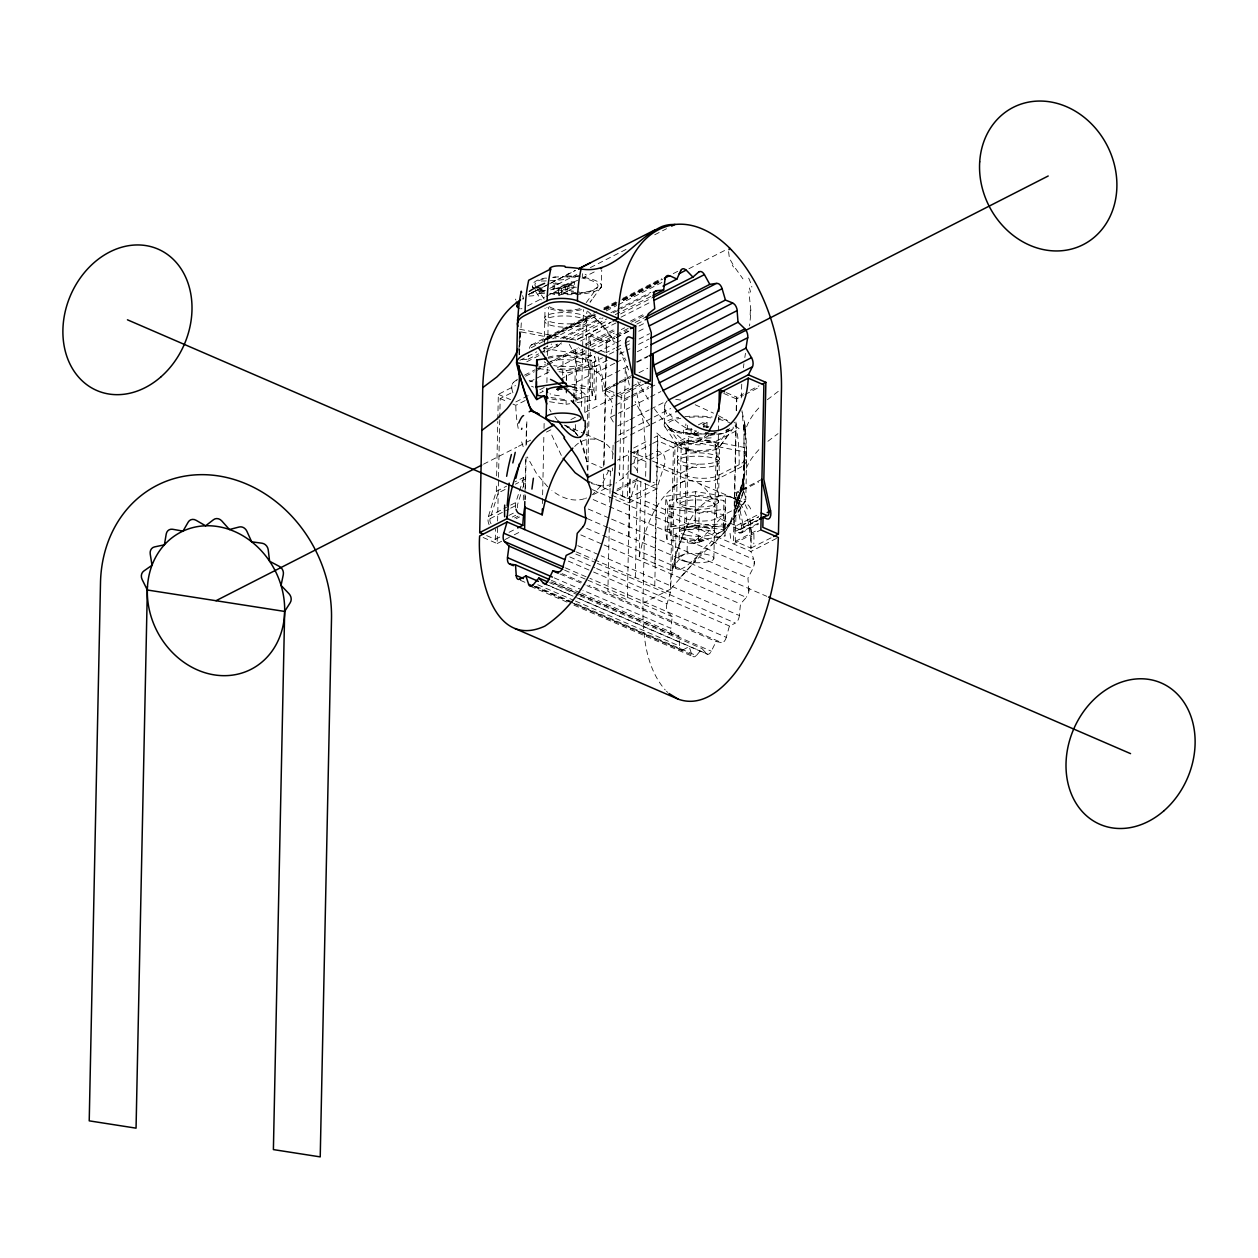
<?xml version="1.0" encoding="UTF-8"?>
<svg xmlns="http://www.w3.org/2000/svg" width="1258" height="1258" viewBox="0 0 1258 1258"><rect width="100%" height="100%" fill="white"/><g stroke="black" fill="none" stroke-linecap="round" stroke-linejoin="round"><path stroke-width="0.75" stroke-dasharray="5 3.75" d="M646.014 458.226L643.829 424.182L635.793 389.225M584.75 411.885L585.049 394.509M666.992 401.522A29.799 13.429 33.6 0 0 664.916 404.054L664.35 425.864L677.842 445.961L677.81 444.813L677.543 457.55M748.84 591.024L747.944 578.082L752.834 568.632A6.605 2.846 -81.1 0 0 753.935 559.323M486.642 535.609L495.306 539.352L495.51 529.241M489.11 524.68A6.998 3.711 81.1 0 1 488.371 516.503L496.312 491.406L496.47 483.638M496.627 475.886L497.775 421.524M497.806 419.59L498.341 394.352L515.497 385.593M483.135 537.496L497.146 543.55L497.492 526.693M497.618 521.064L499.74 419.323M499.772 417.829L500.181 398.55L513.909 391.553M519.019 350.353L519.412 331.593M519.145 354.504L519.271 348.67M519.302 346.721L519.633 331.168M523.297 500.086L523.407 494.425M523.564 486.846L523.768 477.395L515.182 481.767M524.869 499.552L525.765 456.969M526.001 445.348L526.457 424.056M525.231 499.568L525.309 495.809M525.467 488.324L526.127 456.748M526.379 444.278L526.866 421.147M544.101 352.554L544.227 346.925M544.258 345.054L544.777 320.664M544.84 317.299L545.044 308.194M542.45 503.577L543.865 435.944M544.022 428.428L544.148 422.484M546.9 382.621L547.293 364.065M547.466 355.527L547.67 345.84M547.717 343.906L548.488 307.125M553.174 283.71L564.103 285.424L563.993 290.802L553.064 289.088L553.174 283.71L554.762 282.908L565.691 284.607L571.226 281.776L574.356 282.264L574.246 287.642L568.695 290.472L568.805 285.094L574.356 282.264M553.064 289.088L554.652 288.286L554.762 282.908M576.211 292.705L567.106 291.29L561.555 294.12L558.442 293.633L558.552 288.255L564.103 285.424M561.555 294.12L561.666 288.742L567.216 285.912L576.321 287.327M562.703 375.136L563.097 355.872L591.197 360.244L592.895 368.751L592.329 395.72L575.346 398.361M554.652 288.286L565.565 289.985L565.691 284.607M567.106 291.29L567.216 285.912M566.084 392.134L566.163 388.282M566.32 380.576L566.493 372.855L592.895 368.751M549.51 401.711L566.069 404.305L566.147 400.547M566.304 393.062L566.383 389.32M566.572 379.947L566.776 370.575L596.559 365.936L594.657 356.344L543.943 348.435M565.565 289.985L571.116 287.154L571.226 281.776M573.506 397.827L573.664 389.854M575.771 432.909L573.947 430.865L574.073 425.11M574.639 398.22L575.692 347.868M575.441 424.606L575.283 432.327A310.773 252.213 68.4 0 0 567.421 427.641M575.928 401.459L577.045 348.403M582.297 277.169L582.375 273.694M581.432 406.476L582.643 348.387M582.674 346.453L583.445 309.672M585.788 361.927L586.024 350.668M586.055 348.796L586.605 322.535A21.009 5.645 1.2 0 0 556.917 316.293A21.009 5.645 1.2 0 0 553.551 325.979A21.009 5.645 1.2 0 0 586.605 322.535M586.684 319.155A21.009 5.645 1.2 0 0 556.995 312.928A21.009 5.645 1.2 0 0 553.614 322.598A21.009 5.645 1.2 0 0 586.684 319.155L586.826 311.874M588.744 352.963L586.48 461.041L602.079 467.803M588.791 350.73L589.153 333.307L606.655 340.887L615.209 336.515M587.863 470.193L590.332 352.287M590.474 345.714L590.678 335.87L606.262 342.616L614.847 338.245M592.329 395.72L590.631 387.228L591.197 360.244M577.233 402.56L595.852 399.651L593.949 390.074L594.657 356.344M595.852 399.651L596.559 365.936M603.227 487.601L603.51 474.014M603.683 466.262L605.979 356.517M606.262 342.616L606.057 352.727L614.627 348.356M604.06 464.784L606.655 340.887M609.249 527.401L607.897 591.449L627.317 599.846L629.896 476.31M609.768 502.162L610.46 469.47M612.363 470.885L612.426 467.882M612.615 458.887L613.165 443.414M622.647 495.998L625.32 368.264L630.368 389.257M613.652 492.601L627.506 498.593L628.513 450.647M629 536.726L630.274 476.2M635.353 577.438L637.397 480.383L656.802 488.78L664.743 463.683A6.998 3.711 81.1 0 0 661.456 452.628L657.604 450.962L649.018 455.333M637.554 472.709L638.042 449.704L617.442 460.208M652.525 461.041L686.789 475.854A17.502 4.702 1.2 0 0 717.06 476.011L739.122 464.752A70.039 18.839 1.2 0 0 746.403 454.578L744.547 447.486L688.362 436.605L675.059 443.398L672.385 571.132L639.284 556.822L640.872 480.918M645.48 483.748L642.901 606.592C642.838 635.321 645.668 667.29 665.23 689.966M645.637 476.373L645.952 461.592M654.883 563.584L657.557 435.834L696.822 452.817M654.773 585.835L657.808 440.835L673.407 447.581L670.357 592.581L667.023 603.777L593.462 571.965M718.57 533.093L717.06 533.864A21.009 5.645 1.2 0 0 690.579 529.445A21.009 5.645 1.2 0 0 677.008 536.427A21.009 5.645 1.2 0 0 704.323 540.39L693.441 543.723L667.054 539.603L665.152 530.027L665.859 496.297L695.643 491.658L745.805 499.489L746.576 460.601M667.054 539.603L667.762 505.889L665.859 496.297M668.831 527.212L669.398 500.228L695.8 496.124L723.885 500.511L725.583 509.003L725.017 535.987L698.615 540.091L670.514 535.704L668.831 527.212L695.234 523.092L723.319 527.479L725.017 535.987M670.514 535.704L671.08 508.735L669.398 500.228M676.647 500.322L677.464 460.931M678.864 557.734L681.223 445.442L681.616 446.401L668.344 426.698C679.807 434.922 695.438 433.853 708.914 433.758M683.298 433.601L683.361 430.126M691.24 428.506L691.129 433.884L696.68 431.054L685.752 429.34L685.862 423.977M684.509 531.348L686.915 440.693L744.657 451.858L746.324 457.943A70.039 18.839 1.2 0 1 739.059 468.118L716.997 479.377A17.502 4.702 1.2 0 1 686.726 479.235L653.594 464.894M685.752 429.34L687.34 428.538L687.45 423.16M684.997 530.326L686.459 527.369L688.362 436.605M680.767 556.618L687.072 552.577L687.34 539.824M691.129 433.884L694.259 434.372L694.369 428.994M665.152 530.027L694.951 525.372L695.643 491.658M695.234 523.092L695.8 496.124M698.615 540.091L699.181 513.122L725.583 509.003M703.82 427.406L703.93 422.043L707.043 422.515L706.933 427.893M713.868 558.348L716.227 446.055L715.912 446.967L730.08 427.72A31.513 8.476 1.2 0 1 725.85 430.535L730.08 427.72M750.255 520.403L751.466 534.304L750.932 548.126L735.332 541.38A67.775 29.233 -81.1 0 0 734.153 524.932L716.651 517.337L718.428 432.815M718.46 430.928L718.79 415.156M718.475 502.178A21.009 5.645 1.2 0 0 688.786 495.935A21.009 5.645 1.2 0 0 685.406 505.622A21.009 5.645 1.2 0 0 718.475 502.178L719.293 462.787A21.009 5.645 1.2 0 0 689.62 456.544A21.009 5.645 1.2 0 0 686.239 466.231A21.009 5.645 1.2 0 0 719.293 462.787M719.372 459.422A21.009 5.645 1.2 0 0 689.683 453.179A21.009 5.645 1.2 0 0 686.302 462.865A21.009 5.645 1.2 0 0 719.372 459.422L719.639 446.684L726.825 436.872L719.639 446.684A21.009 5.645 1.2 0 1 686.569 450.128A21.009 5.645 1.2 0 1 689.95 440.442A21.009 5.645 1.2 0 1 719.639 446.684M723.319 527.479L723.885 500.511M724.529 529.807L725.551 496.328M735.946 422.028L733.398 543.912L760.854 529.901M736.197 410.47L736.433 398.912L743.305 395.405M734.153 524.932L736.307 422.342M736.543 410.721L736.826 397.182L743.572 393.738M758.338 523.281L739.452 532.92L735.6 531.238L736.386 493.419L758.7 482.034M738.588 504.285L743.651 490.243L744.547 447.486A523.501 140.786 1.2 0 1 756.514 410.517L759.769 406.9M645.118 500.983L685.893 518.626A17.502 4.702 1.2 0 0 716.164 518.768L738.226 507.509A70.039 18.839 1.2 0 0 745.507 497.335L743.824 491.249L744.657 451.858M754.202 563.977L754.265 561.508M511.739 388.172L511.802 385.703M750.9 310.474L748.824 291.714M600.035 288.569L601.308 286.808L601.733 270.014M675.216 565.251L675.971 535.169M519.412 354.064L521.331 322.284M741.733 384.177L741.229 399.163M750.649 315.239L749.564 325.885M664.601 405.768L664.759 409.526M586.637 528.344L746.324 597.393L740.49 603.966L739.311 615.524L601.167 555.784M728.602 251.647L729.42 258.33L734.153 266.57M666.944 603.714A6.605 2.846 -81.1 0 0 667.684 612.064L672.259 616.703L670.86 628.308L582.941 590.285M522.054 359.709L528.203 359.159L528.706 355.181M743.399 367.808L743.934 363.704M744.83 357.524L745.459 353.294M613.306 422.028L610.523 417.279L612.174 406.884M639.284 556.822C644.631 529.728 654.207 498.86 679.1 483.528C700.36 471.86 716.195 499.064 716.651 517.337M638.042 449.704L633.953 462.315M735.427 507.572L744.013 475.272L737.314 504.049L743.368 478.984L743.085 482.726L735.317 507.839L743.085 482.726L744.453 453.886L744.091 468.857L743.918 424.182L744.138 432.563L741.953 410.69M597.361 563.364L735.505 623.103L729.42 625.997L726.275 637.319L589.923 578.334M491.029 523.658A3.507 1.856 81.1 0 1 490.085 518.658L498.199 492.963L506.785 488.591M515.654 507.807A6.998 3.711 81.1 0 1 515.827 502.492L523.768 477.395M517.573 507.807A3.507 1.856 81.1 0 1 517.541 504.647L522.18 489.975M522.762 488.135L525.655 478.952L515.371 484.204M611.702 495.165L629.346 502.791L637.271 477.694M731.527 518.563L731.857 517.525M731.417 518.909L730.473 521.771M608.762 470.303L601.796 484.943L592.424 494.756M743.289 492.837L743.824 491.249M743.038 493.561L740.742 499.898A233.626 189.612 68.4 0 1 732.927 518.139L726.055 530.624L715.991 541.255M735.317 507.839L743.179 486.484L733.666 512.132M729.892 523.564L730.489 522.385M544.51 341.453L545.201 339.896L595.569 314.201M684.95 530.42L677.134 550.705L672.653 569.512A67.696 29.201 -81.1 0 0 670.467 589.184L694.966 561.398M706.556 653.641A8.869 3.821 -81.1 0 0 711.336 651.188L716.101 641.517L721.683 642.649L588.917 585.237M686.459 527.369C701.461 490.746 743.918 478.968 749.532 530.278A67.696 29.201 -81.1 0 1 750.932 548.126M745.223 500.542L726.055 530.624L695.234 561.115M717.044 533.895L709.433 543.692M629.252 470.932L623.559 477.71L615.995 483.072M601.308 286.808L590.018 302.219L593.1 298.036M586.244 302.596L597.393 287.469L591.48 290.897L579.278 293.256M725.803 438.287L733.335 428.129L732.754 425.031M528.847 296.007C544.777 296.228 542.717 284.591 528.737 294.419M728.193 525.482L725.001 529.256M579.152 598.588L706.54 653.688L702.106 648.656L696.35 655.591L575.409 603.305M707.421 433.019C694.479 451.323 667.526 446.024 654.6 430.613M694.951 525.372L724.419 529.948L717.689 533.534M758.873 449.672L755.649 453.273A523.501 140.786 1.2 0 0 743.62 490.243M681.003 576.541L695.753 560.581M698.127 555.611L686.16 566.414L679.462 569.921M715.283 541.915L709.528 547.183M559.621 344.346L557.483 346.217L555.8 344.472M559.967 344.032L561.383 342.789M704.055 540.61L693.441 543.723L699.149 539.792A146.007 125.737 63 0 0 708.569 531.285L724.168 514.695L667.762 505.889M574.702 446.496C586.071 433.979 607.598 437.753 613.244 454.044M767.333 399.729L778.922 390.861M767.883 441.306L778.026 433.633M517.478 379.256L513.437 382.385L516.912 380.624M528.187 294.608L533.313 291.966M687.072 552.577L688.047 552.01M683.063 649.867L689.148 646.549L691.884 654.868A8.586 3.711 -81.1 0 0 696.319 655.418M522.101 299.074L523.753 298.193M527.668 305.883L544.447 297.218M594.216 271.948L578.633 279.921M534.634 291.431L548.205 284.45M549.903 283.585L575.331 270.501M528.973 294.293L549.51 283.742M551.224 282.861L575.189 270.564M539.588 293.523L548.048 289.214M549.746 288.349L576.824 274.527M590.379 267.608L629.314 247.732M654.71 234.774L666.567 228.72M558.442 293.633L563.993 290.802M531.285 345.007L596.89 311.559M603.761 308.053L615.775 301.936M622.631 298.429L661.677 278.474M546.302 338.402L592.597 314.799M604.642 308.65L620.131 300.756M621.861 299.876L661.315 279.732M673.234 273.631L681.757 269.275M593.178 314.657L534.131 344.786L536.427 345.856M603.588 309.342L615.744 303.131M622.694 299.593L662.636 279.213M604.249 309.767L616.404 303.555M623.355 300.017L661.551 280.518M531.301 347.68L595.553 314.893M605.979 309.578L616.389 304.263M623.339 300.709L661.535 281.21M595.867 316.183L551.146 339.66M606.293 310.868L616.719 305.537M618.449 304.656L661.865 282.5M688.928 268.725L726.181 249.713M560.565 338.433L600.506 318.054M610.916 312.723L616.137 310.066M617.867 309.185L650.858 292.343M519.869 360.291L536.804 351.8M543.33 348.34L551.712 344.063M562.861 338.512L602.928 317.928M613.212 312.817L651.424 293.318M528.203 359.159L538.613 353.844M540.358 352.948L557.719 344.094M566.399 339.66L606.922 318.903M615.256 314.642L651.723 296.039M526.803 361.769L538.959 355.574M545.909 352.036L561.54 344.047M569.638 340.022L607.85 320.523M620.571 313.918L651.833 297.973M577.516 339.251L611.372 321.969M577.658 339.314L610.649 322.473M621.059 317.158L650.59 302.093M580.536 341.044L618.134 321.859M524.507 375.167L534.933 369.836M536.663 368.956L545.343 364.521M547.088 363.641L578.35 347.695M585.284 344.142L614.816 329.077M630.447 321.104L644.332 314.013M525.608 376.189L534.288 371.755M536.018 370.874L546.444 365.559M548.173 364.663L579.435 348.718M586.385 345.164L614.171 330.996M631.532 322.127L645.417 315.035M569.308 344.362L574.34 353.514L583.02 349.079M589.971 345.525L614.281 333.118M621.232 329.58L624.707 327.803M635.117 322.488L645.543 317.173M584.75 350.652L581.275 352.429L574.34 353.514M591.685 347.114L614.266 335.587M615.995 334.707L628.151 328.495M636.847 324.077L645.527 319.642M616.907 335.65L627.16 330.414M616.562 337.364L630.289 330.351L616.451 337.521M529.618 381.819L534.823 379.161M536.568 378.281L550.454 371.189M557.404 367.651L588.665 351.69M590.395 350.809L614.706 338.402M639.017 325.995L644.238 323.337M581.306 352.633A8.586 4.56 81.1 0 1 586.715 357.775L595.349 353.388M597.078 352.507L614.439 343.638M616.184 342.758L623.119 339.204M638.75 331.231L645.7 327.693M616.357 347.475L623.213 343.969M624.927 343.104L630.085 340.478M515.843 401.931L529.508 394.949M539.761 389.728L544.887 387.102M560.581 379.098L602.456 357.728M609.422 354.174L614.659 351.501M616.404 350.605L623.386 347.051M625.132 346.154L630.368 343.481M639.08 339.031L649.553 333.684M512.887 404.054L515.827 405.328L527.841 399.195M539.839 393.062L543.283 391.301L539.367 389.618M586.653 357.822L590.002 369.176L607.362 360.307M619.518 354.111L629.944 348.781M638.624 344.362L649.034 339.047M576.337 382.165L589.845 375.261M614.706 363.263L597.33 372.132L590.002 369.176M616.436 362.383L625.116 357.948M637.271 351.737L647.697 346.422M627.711 366.455L601.67 379.743L602.566 391.317L609.422 397.953L614.643 395.295M636.391 362.021L648.546 355.825M637.334 362.147L647.618 356.879M617.615 382.715L605.664 388.816L617.788 394.068M619.329 381.85L634.692 374.003M602.566 391.317L614.722 385.105M616.451 384.225L630.352 377.133M639.033 372.698L647.713 368.279M598.242 356.973A6.998 3.711 81.1 0 0 598.509 359.112L605.255 390.562L630.997 377.416M616.373 394.399L630.274 387.307M632.003 386.426L640.684 381.992M483.497 464.202L516.708 447.25M518.469 446.354L530.703 440.111M546.444 432.076L551.68 429.403M570.912 419.59L576.164 416.901M584.907 412.451L618.118 395.499M619.864 394.603L633.859 387.464M635.605 386.568L640.857 383.894M629.786 391.207L621.248 395.562L619.581 475.351L618.354 468.747M631.5 390.326L643.451 384.225M629.818 396.333L624.676 398.959L615.854 395.138M631.532 395.452L648.703 386.693M615.649 405.107L648.641 388.266M650.37 387.385L657.321 383.847M610.523 417.279L629.629 407.529M631.359 406.633L648.735 397.78M650.465 396.883L660.89 391.568M617.82 425.896L628.245 420.581M629.975 419.685L649.081 409.935M650.826 409.054L666.441 401.082M496.312 491.406L506.597 486.154M618.653 435.064L629.063 429.749M630.808 428.868L670.75 408.473M614.659 443.02L628.623 435.897M630.368 435.001L649.553 425.22M651.298 424.323L673.974 412.75M488.371 516.503L508.971 505.999M510.685 505.118L515.827 502.492M490.085 518.658L508.955 509.034M510.685 508.153L517.541 504.647M633.639 448.037L647.304 441.071M654.144 437.58L657.557 435.834M750.428 390.232L759.014 385.86M745.019 394.54L760.461 386.646M508.877 515.434L514.035 512.808M633.78 453.1L650.952 444.341M652.666 443.461L657.808 440.835M512.242 517.054L515.67 515.308M514.664 517.934L518.092 516.173M698.379 424.874L703.93 422.043M516.11 518.721L519.538 516.975M707.043 422.515L701.492 425.361L712.421 427.06M630.148 464.973L647.304 456.214M694.259 434.372L699.794 431.541M649.38 459.846L686.915 440.693M495.306 539.352L500.448 536.726M509.034 532.338L515.89 528.847M497.146 543.55L512.588 535.672M514.302 534.792L521.174 531.285M593.682 494.457L610.853 485.698M696.539 441.967L715.409 432.327M617.049 489.236L637.539 478.779M616.797 490.903L637.397 480.383M627.506 498.593L656.55 483.78L653.091 482.27M680.72 473.228L698.552 464.139M629.346 502.791L656.802 488.78M672.574 486.972L686.082 480.084M761.908 479.314L734.452 493.325L741.371 525.514A3.507 1.856 81.1 0 1 739.531 529.539L733.76 527.039L759.486 513.909M741.371 525.514L758.527 516.755M739.452 532.92A6.998 3.711 81.1 0 0 743.132 524.869L758.574 516.991M735.6 531.238L757.898 519.853M739.531 529.539L758.401 519.916M740.459 529.524L757.615 520.765M741.308 532.889L758.464 524.13M735.332 541.38L757.693 529.98M642.98 603.211L670.435 589.2M751.026 548.079L771.233 537.764M612.048 491.422L750.9 551.476L778.356 537.465M546.161 296.353L576.935 280.786M719.01 532.873L722.013 531.332A112.858 30.349 1.2 0 0 724.388 529.98M577.611 280.33L562.326 286.682L550.674 289.875M585.52 498.372L586.527 497.979M611.938 484.707L602.378 485.981L591.386 483.544M584.483 498.718C573.098 502.429 560.816 497.681 551.9 490.447M521.96 308.713L520.576 308.776M546.68 278.144C541.113 277.609 525.482 283.742 535.641 289.434M548.016 358.216L563.097 355.872M566.069 404.305L569.795 403.724M711.965 433.507L717.547 432.752A31.513 8.476 1.2 0 1 673.565 429.969A31.513 8.476 1.2 0 1 680.735 418.269M552.577 277.358L555.737 277.012M709.827 435.315L722.815 433.507L732.392 429.371L721.542 433.806L704.48 435.347M545.5 290.551L538.251 290.299A35.02 9.419 1.2 0 0 545.626 292.422M576.227 293.507L552.183 292.548A31.513 8.476 1.2 0 0 593.87 289.969A31.513 8.476 1.2 0 0 583.193 278.395M675.719 399.321L681.081 400.123M575.441 601.041L679.493 646.046L678.785 635.447L673.109 634.755L551.02 581.967M568.805 285.094L576.085 286.242M571.116 287.154L574.246 287.642M558.552 288.255L561.666 288.742M568.695 290.472L579.624 292.186M538.754 366.204L548.095 367.666M557.436 369.129L566.776 370.575M538.393 368.484L549.636 370.229M558.992 371.692L566.493 372.855M571.903 384.303L590.631 387.228M571.336 386.536L593.949 390.074M550.941 397.497L565.927 399.84M703.552 426.729L709.025 427.578M687.34 428.538L694.62 429.67M705.266 432.39L708.899 432.956M671.08 508.735L699.181 513.122M519.68 329.234L575.85 340.1M521.347 331.97L555.989 338.669M564.433 425.078L573.947 430.865M741.89 501.627L699.998 483.78M695.171 404.746L713.49 413.159M607.457 470.13L610.916 471.624M726.338 392.638L736.826 397.182M723.727 393.424L736.433 398.912M604.768 352.177L602.189 351.061A6.998 3.711 81.1 0 0 600.789 350.919M605.255 390.562L614.093 394.367M529.131 380.293L532.637 381.803M531.552 386.237L533.502 387.087M498.341 394.352L510.591 399.651M630.258 451.418L648.184 459.154M565.156 425.283L584.089 433.554M500.181 398.55L507.996 401.931M633.277 456.119L648.499 462.692M587.643 480.87L610.287 490.667M592.376 489.629L613.904 498.954M615.697 499.725L753.841 559.464L750.9 551.476M593.147 499.568L752.834 568.632M588.257 509.034L609.8 518.343M611.592 519.114L747.944 578.082M587.407 518.658L608.29 527.762M610.083 528.549L766.767 596.308M580.803 534.902L602.33 544.227M604.123 544.997L740.49 603.966M577.831 545.689L599.374 554.998M576.4 551.947L592.487 558.898M594.263 559.668L670.357 592.581M575.818 554.055L595.553 562.578M569.748 556.932L594.861 567.798M596.654 568.569L729.42 625.997M568.333 561.099L591.669 571.195M565.408 567.861L588.728 577.941M564.622 570.157L586.149 579.466M587.942 580.237L672.259 616.703M562.011 573.601L581.746 582.124M559.999 574.01L585.127 584.876M586.92 585.646L716.101 641.517M554.243 577.878L581.149 589.515M551.397 580.363L580.111 592.77M581.904 593.556L678.785 635.447M551.68 582.171L578.586 593.807M580.378 594.578L711.352 651.219M549.604 582.69L578.318 595.113M580.111 595.883L702.106 648.656M548.661 585.395L571.981 595.49M544.384 583.743L707.656 654.349M537.764 584.75L573.648 600.27M535.939 586.244L573.617 602.535M520.356 580.3L525.64 582.596M534.446 586.417L569.905 601.764M571.698 602.535L681.852 650.15M534.005 586.574L691.884 654.868M530.577 586.338L566.996 602.11M573.915 605.114L693.85 656.959M585.803 434.309L602.928 441.794M718.522 415.706L727.344 420.486A35.02 9.419 1.2 0 0 718.349 418.018M666.457 691.208L667.699 692.387M547.655 486.752L536.631 473.684L527.259 456.921M596.025 319.045L594.106 317.11L598.965 321.561A119.51 63.356 81.1 0 1 606.922 330.508L615.272 342.302M533.659 288.271L532.26 286.557L541.286 299.954M649.49 425.015L641.863 414.307L635.07 401.396M575.362 432.422L578.02 436.007M735.427 268.3L742.943 278.867M654.333 408.756L669.822 428.569L684.556 441.448A113.503 60.18 81.1 0 1 686.805 475.854M544.179 299.105L535.656 286.447L545.013 291.054A31.513 8.476 1.2 0 1 545.579 278.505M648.2 399.399L637.806 381.803M745.192 504.71L747.299 508.987M561.32 455.412L550.627 432.689M549.542 409.259L551.035 411.869M620.697 351.171L626.012 360.543M580.394 440.237L586.275 459.673A67.696 29.201 -81.1 0 1 587.423 470.005M628.67 369.946L621.578 354.992A154.923 82.132 81.1 0 0 620.163 352.303M523.171 446.7L520.891 439.545M512.934 392.795L512.258 390.688A6.605 3.507 81.1 0 1 513.453 382.416M522.636 295.583L523.658 299.137M736.386 493.419L743.132 524.869M518.202 428.396L517.525 424.606A67.555 35.822 81.1 0 1 515.811 405.312M742.157 412.184L744.311 421.257A113.424 60.132 81.1 0 1 746.403 454.578M749.91 518.453L751.498 536.977M745.727 433.806L744.878 425.44L746.639 457.22M744.594 422.499L745.522 431.604L745.349 429.623M519.224 350.605L519.24 354.473M673.124 634.535A7.139 3.082 -81.1 0 1 670.703 628.355M683.063 649.615A7.925 3.412 -81.1 0 1 679.367 646.187M726.322 637.366A8.586 3.711 -81.1 0 1 721.73 642.445M739.437 615.539A7.925 3.412 -81.1 0 1 735.521 622.836M749.045 588.382A7.139 3.082 -81.1 0 1 746.309 597.204M557.105 419.747A48.449 22.691 53 0 1 554.857 416.634M564.166 389.068A21.009 5.645 1.2 0 1 584.325 393.518A21.009 5.645 1.2 0 1 575.425 399.698M565.518 400.374A21.009 5.645 1.2 0 1 550.029 398.613M548.173 357.241A21.009 5.645 1.2 0 1 577.107 356.643A21.009 5.645 1.2 0 1 582.312 364.474A21.009 5.645 1.2 0 1 553.709 365.559M545.673 362.917A21.009 5.645 1.2 0 1 544.337 361.785M676.662 562.703A35.947 15.662 -6.8 0 1 682.292 556.948M675.106 565.628A38.259 17.172 -6.7 0 1 674.571 562.813M675.813 567.767A31.529 12.847 -20.6 0 1 674.602 565.833M675.829 568.443A24.594 9.514 -31.5 0 1 675.499 567.908M680.075 569.182A15.725 6.07 -34 0 1 675.923 568.38M707.185 545.139A48.449 5.708 -43.2 0 1 696.649 556.052M741.135 507.839A202.082 174.029 63 0 1 728.146 525.419M698.347 538.094A32.897 4.23 -39.2 0 1 692.262 542.953M684.997 530.074A310.773 252.213 68.4 0 1 728.901 525.97M693.394 561.288A69.583 14.278 -41.4 0 1 706.634 548.126M634.001 466.639A6.998 3.711 81.1 0 1 637.586 473.228M753.872 534.257A71.203 28.462 -72.2 0 1 753.794 543.833M747.912 504.851A85.544 17.722 -83.5 0 1 751.954 512.446M740.066 508.719A134.873 19.216 87.5 0 1 745.035 501.376M734.908 501.785A178.369 24.232 84.5 0 1 739.311 505.071M730.049 533.376A180.633 19.468 -87.9 0 1 730.929 542.072M728.366 523.878A88.485 16.543 -51.4 0 1 727.58 525.781M686.428 527.228A327.662 265.91 68.4 0 1 729.64 524.209M738.572 504.269A234.46 190.288 68.4 0 1 730.725 521.96M566.147 426.493A327.662 265.91 68.4 0 1 573.994 430.739M520.152 332.993A523.501 140.786 1.2 0 1 519.318 344.205M727.328 421.65A69.583 16.527 11.3 0 1 741.591 431.117M733.571 267.058A50.949 9.042 45.4 0 1 732.313 265.281M748.683 278.128A69.08 48.842 17.3 0 1 751.875 287.076M749.343 287.988A61.186 35.224 32.8 0 1 750.554 292.139M750.35 310.081A265.501 119.384 49.3 0 1 750.145 314.846M739.138 464.752A113.487 60.164 81.1 0 0 736.905 430.535L714.859 441.778A113.487 60.164 81.1 0 1 717.076 476.011M711.084 441.464A17.659 3.475 -7.2 0 1 699.967 443.791M700.297 444.829A17.502 7.438 -0.5 0 1 684.761 441.401M539.588 293.601A170.459 90.372 81.1 0 1 546.334 293.35M549.746 293.57A170.459 90.372 81.1 0 1 560.077 295.646M587.486 311.151A170.459 90.372 81.1 0 1 594.091 317.173M699.023 434.938A35.02 9.419 1.2 0 1 665.812 427.736A35.02 9.419 1.2 0 1 678.691 417.467M684.902 416.634A35.02 9.419 1.2 0 1 712.122 417.027M698.913 435.913A34.249 22.754 8.4 0 1 682.607 430.834M711.132 437.863A40.649 25.129 11.7 0 1 699.149 437.753M686.019 427.956A40.052 21.197 20.6 0 1 669.571 413.646M733.917 421.98A40.649 8.68 16.3 0 1 734.483 422.861M666.661 413.788A38.275 18.587 26.8 0 1 665.105 409.621M575.708 433.098A76.707 33.085 -81.1 0 1 577.579 435.504M580.127 439.765A76.707 33.085 -81.1 0 1 586.574 460.931M672.291 571.116A76.707 33.085 -81.1 0 1 684.572 531.474M609.407 398.141A7.139 3.79 81.1 0 1 612.347 406.994M597.346 372.399A7.925 4.199 81.1 0 1 601.811 379.727M545.154 339.802A8.586 4.56 81.1 0 1 550.674 339.393M529.414 348.419A7.925 4.199 81.1 0 1 534.115 345.038M532.338 293.208A50.949 10.882 -43.4 0 1 533.691 292.579M515.922 300.08A69.08 17.455 -10.5 0 1 515.387 299.089M566.572 275.848A35.02 9.419 1.2 0 1 600.491 288.129A35.02 9.419 1.2 0 1 550.595 293.35M586.165 274.291A34.249 6.306 -4.3 0 1 585.159 274.511M579.671 275.518A34.249 6.306 -4.3 0 1 567.012 277.059M563.71 279.591A40.649 5.205 -7.1 0 1 540.044 281.037M542.151 288.161A40.649 12.423 -14.4 0 1 536.474 287.091M585.583 277.075A38.275 4.812 -24 0 1 583.948 277.908M569.166 273.238A40.052 1.525 -15.2 0 1 567.987 273.552M581.416 309.641A21.009 5.645 1.2 0 1 546.837 307.424M596.009 319.123A154.923 82.132 81.1 0 1 614.187 342.255M689.368 417.263A31.513 8.476 1.2 0 1 710.833 417.876M718.287 419.15A31.513 8.476 1.2 0 1 726.464 421.823M553.63 277.263A31.513 8.476 1.2 0 1 575.362 277.295M579.938 308.619A17.502 4.702 1.2 0 1 563.097 310.081A17.502 4.702 1.2 0 1 549.384 306.622M572.154 387.291A17.502 4.702 1.2 0 1 581.731 391.804A17.502 4.702 1.2 0 1 571.352 395.783M559.275 395.767A17.502 4.702 1.2 0 1 550.029 393.817M549.966 361.581A17.502 4.702 1.2 0 1 573.648 360.48A17.502 4.702 1.2 0 1 580.158 366.927A17.502 4.702 1.2 0 1 556.869 368.405M688.598 449.389A17.502 4.702 1.2 0 0 716.148 446.527A17.502 4.702 1.2 0 0 691.413 441.322A17.502 4.702 1.2 0 0 688.598 449.389M686.255 561.681A17.502 4.702 1.2 0 0 713.805 558.819A17.502 4.702 1.2 0 0 689.054 553.614A17.502 4.702 1.2 0 0 686.255 561.681M686.805 535.248A17.502 4.702 1.2 0 0 714.355 532.37A17.502 4.702 1.2 0 0 689.62 527.181A17.502 4.702 1.2 0 0 686.805 535.248M687.371 508.263A17.502 4.702 1.2 0 0 714.921 505.401A17.502 4.702 1.2 0 0 690.186 500.197A17.502 4.702 1.2 0 0 687.371 508.263"/><path stroke-width="1.5" d="M516.676 305.867L518.799 301.81M147.328 590.002L136.053 1128.159L89.224 1120.847L100.498 582.69A129.558 111.585 63 0 1 218.609 475.949A129.558 111.585 63 0 1 331.499 618.732L320.224 1156.888L273.395 1149.592L284.67 611.435L290.236 602.661A6.998 6.038 63 0 0 288.994 593.713L281.053 585.41L283.286 574.717A6.998 6.038 63 0 0 279.339 566.399L269.605 561.241L268.237 549.903A6.998 6.038 63 0 0 262.057 543.22L251.679 541.821L246.867 531.222A6.998 6.038 63 0 0 239.224 526.992L229.443 529.524L221.785 520.922A6.998 6.038 63 0 0 213.577 519.648L205.604 525.797L195.996 520.246A6.998 6.038 63 0 0 188.228 522.07L183.008 531.112L172.629 529.272A6.998 6.038 63 0 0 166.229 533.99L164.389 544.824L154.498 546.916A6.998 6.038 63 0 0 150.221 553.96L151.998 565.267L143.774 571.053A6.998 6.038 63 0 0 142.154 579.561L147.328 590.002L284.67 611.435M483.182 534.1L479.707 532.606L482.742 387.621C483.685 355.652 491.799 318.557 520.45 300.017M517.51 322.866L516.613 362.76L520.985 372.462A202.082 174.029 63 0 0 533.077 394.021L536.034 398.802M551.979 424.905C545.249 415.171 529.87 414.826 528.313 401.868A233.626 189.612 68.4 0 1 521.299 380.749L518.595 370.984L518.705 365.355M518.909 366.157L518.783 371.991L523.202 387.857A234.46 190.288 68.4 0 0 530.263 408.441L531.269 410.957A327.662 265.91 68.4 0 1 539.336 414.165M517.62 527.967L522.809 525.309A67.775 29.233 -81.1 0 1 524.712 507.289L524.822 501.486M524.602 529.539L525.073 507.053M547.199 396.915L537.826 395.452L536.144 386.961L536.694 359.977L546.129 358.514M536.553 381.488L536.631 399.698A112.858 30.349 1.2 0 1 539.006 398.346L543.928 395.845A21.009 5.645 1.2 0 0 548.173 398.063M524.712 507.289L542.214 514.837L542.34 508.94M546.176 417.467L546.774 388.439M536.144 386.961L562.546 382.841L562.625 378.988M579.482 409.463L573.396 402.607L573.459 400.217M587.769 474.297L587.643 480.87L590.584 488.859M618.134 321.859L615.099 466.86C611.718 524.617 596.025 592.314 544.761 626.185C492.224 650.009 477.018 571.824 479.644 535.971L507.1 521.96L574.623 551.161M517.966 322.583L517.824 322.142A70.039 18.839 1.2 0 1 525.089 311.968L547.151 300.709A17.502 4.702 1.2 0 1 577.422 300.851L635.699 326.058L634.692 374.003L650.292 380.749L651.298 332.804L647.713 321.561A6.605 3.507 81.1 0 1 648.908 313.289L654.758 308.697L653.562 297.077M649.348 356.014L652.776 354.253L650.103 481.987L630.683 473.59L633.717 328.605L577.359 304.232A17.502 4.702 1.2 0 0 547.073 304.074L525.026 315.333A70.039 18.839 1.2 0 0 517.746 325.507L518.013 326.262M718.884 411.224L719.324 389.603L724.577 391.883M675.719 411.869L748.368 374.79L765.87 382.353L763.842 479.408L770.588 510.858A6.998 3.711 81.1 0 1 766.908 518.909L763.056 517.227L762.835 527.354L778.435 534.084L781.47 389.099C782.02 353.388 773.544 317.535 757.017 285.865A154.923 82.132 81.1 0 0 731.464 250.012M507.163 505.574L509.207 483.135M509.867 563.93A7.139 3.082 -81.1 0 1 507.446 557.734L509.003 546.098L504.411 541.475A6.605 2.846 -81.1 0 1 503.672 533.109M653.232 295.347L663.642 290.032L665.01 279.449M752.457 366.974A6.605 3.507 81.1 0 0 751.529 357.681L745.978 348.151L747.614 337.757L659.05 382.951M542.214 514.837C546.585 490.683 555.03 465.727 572.877 448.1M512.824 462.944L515.245 452.361M728.995 249.65L729.561 247.983A170.459 90.372 81.1 0 0 675.043 224.474C632.459 230.843 618.511 281.572 618.197 318.494L613.071 321.104M507.1 521.96L503.75 533.172L564.748 559.558M521.551 429.34L521.881 428.286M663.013 286.148L676.914 279.056L680.657 270.769M558.426 572.044L552.828 570.896L548.095 580.614A8.869 3.821 -81.1 0 1 543.283 583.02L538.849 578.035L533.077 584.97M748.368 374.79L752.363 366.833L674.225 406.711M708.977 430.991L714.402 421.414L718.334 409.636A67.555 35.822 81.1 0 0 720.803 392.15L748.258 378.139L763.889 384.901L760.854 529.901L778.356 537.465C776.941 581.904 765.414 626.861 741.151 664.444C727.942 684.415 704.669 708.663 678.298 699.196L515.025 628.575M583.052 526.788L577.218 533.361L576.038 544.918A7.925 3.412 -81.1 0 1 572.248 552.231M652.996 297.47L692.938 277.09L698.615 272.105M529.162 411.806L530.467 411.051A88.485 13.178 53.3 0 1 530.829 410.58M482.742 387.621L496.879 376.975L507.682 366.204A523.501 140.786 1.2 0 0 517.887 349.142M481.861 430.378L495.982 419.747L506.785 408.96A523.501 140.786 1.2 0 0 518.799 371.991M671.646 226.126L675.027 224.411L670.089 224.616A119.51 63.356 81.1 0 0 661.881 226.566C634.048 238.989 615.587 274.81 581.054 268.992A113.503 60.18 81.1 0 0 577.422 300.851M519.79 579.262L525.891 575.928L538.44 581.369M578.727 268.772L655.009 229.884M578.617 268.819L590.6 262.67M550.737 268.992L528.69 280.251A113.487 60.164 81.1 0 0 525.089 311.953M664.366 278.317L669.586 275.659L676.914 279.056M679.226 273.646L686.176 270.093L692.938 277.09M653.154 292.422L656.629 290.661L663.642 290.032M654.066 300.316L704.417 274.621L709.795 284.387L716.714 283.302L645.527 319.642M645.543 317.173L709.795 284.387M630.572 328.668L635.699 326.058M649.175 325.916L722.108 288.695L725.441 300.049L732.785 303.005L651.172 344.645M650.779 338.15L725.441 300.049M650.292 354.929L737.109 310.616L738.021 322.19L744.878 328.825L656.314 374.019M652.918 365.622L738.021 322.19M215.999 600.711L481.751 465.083M656.582 375.859L1048.213 175.994M645.165 383.36L650.292 380.749M662.62 390.688L745.978 348.151M668.187 400.201L751.545 357.649M762.442 384.099L765.87 382.353M479.707 532.606L507.116 518.626L507.116 516.378M615.162 463.479L587.706 477.49L577.092 457.346L564.732 439.136M767.16 512.604L770.588 510.858M759.612 518.988L763.056 517.227M760.115 519.035L766.987 515.528A3.507 1.856 81.1 0 0 768.827 511.503L761.908 479.314M773.639 536.537L778.435 534.084M601.717 268.19L600.648 268.662M558.08 390.279C553.992 387.055 569.874 385.404 571.336 386.536M572.233 552.498L566.163 555.391L563.018 566.698A8.586 3.711 -81.1 0 1 558.458 571.84M579.938 437.249C572.311 439.058 566.619 431.164 561.791 426.541M554.291 425.157C525.529 436.668 515.497 471.546 509.396 498.891A67.696 29.201 -81.1 0 0 507.21 518.579L522.809 525.309M549.604 579.592L515.513 564.842L509.836 564.15L513.421 565.707M516.613 362.76L536.883 365.921M562.546 382.841L566.289 383.423M518.831 308.383L516.802 306.575M633.513 338.716L629.645 337.05A6.998 3.711 81.1 0 0 625.965 345.101L632.711 376.551L652.131 384.948M720.803 392.15L721.778 392.575M617.301 361.25L576.526 343.623A17.502 4.702 1.2 0 0 546.255 343.465L524.193 354.725A70.039 18.839 1.2 0 0 516.928 364.899L518.595 370.984M761.216 513.028L766.987 515.528M127.435 319.799L586.684 518.422M768.575 597.078L1130.565 753.636M522.966 515.23L519.114 513.547A6.998 3.711 81.1 0 1 516.032 509.301M504.411 541.475L563.615 567.091M509.003 546.098L562.813 569.371M552.828 570.896L558.206 573.223M507.587 557.703L552.451 577.092M538.849 578.035L547.812 581.919M543.267 583.067L546.868 584.624M515.513 564.842L516.236 575.441L523.407 578.538M532.213 585.803L528.627 584.247L525.891 575.928M678.298 699.196L668.957 693.488M589.184 482.6L575.11 472.725L563.159 458.289M571.226 400.704L573.396 402.607M567.562 385.954L562.059 380.262A146.007 125.737 63 0 1 553.064 368.877L538.251 347.554M729.561 247.983L731.48 249.917M563.82 437.973L564.48 438.822M546.868 403.991L543.959 395.971M521.63 292.375L521.252 291.196A113.424 60.132 81.1 0 0 517.809 322.127M536.694 359.977L537.716 365.072M652.776 354.253C653.248 402.293 722.234 475.335 745.79 395.625A67.555 35.822 81.1 0 0 748.258 378.139M585.615 517.887L584.671 507.477L589.562 498.026A6.605 2.846 -81.1 0 0 590.662 488.702M519.79 578.995A7.925 3.412 -81.1 0 1 516.11 575.582M533.046 584.813A8.586 3.711 -81.1 0 1 528.58 584.341M585.772 517.761A7.139 3.082 -81.1 0 1 583.036 526.583M578.947 409.699A35.947 29.988 14.4 0 1 583.681 420.628M585.033 420.581A38.259 32.221 14.5 0 1 585.143 426.147M585.442 426.289A31.529 24.846 34.6 0 1 584.656 430.912M584.152 430.723A24.594 18.021 48.3 0 1 583.822 431.966M584.089 432.139A15.725 11.322 51.3 0 1 580.017 437.359M562.169 426.006A48.449 22.691 53 0 1 557.876 420.77M556.696 389.288A21.009 5.645 1.2 0 1 561.964 389.052M544.714 359.002A21.009 5.645 1.2 0 1 546.129 358.074M550.485 379.397A32.897 9.246 43.3 0 1 577.265 399.777M531.945 411.177A310.773 252.213 68.4 0 1 537.433 413.332M552.435 423.82A69.583 38.165 53.7 0 1 564.59 437.281M504.647 516.755A71.203 34.029 -89.9 0 1 504.694 505.103M506.644 476.279A85.544 19.2 -87.1 0 1 511.424 454.5M518.736 423.05A134.873 11.92 -81.4 0 1 523.611 415.596M515.89 478.182A178.369 10.017 -79 0 1 519.46 463.636M531.93 489.079A180.633 18.178 -86.4 0 1 533.408 478.26M744.846 329.03A7.139 3.79 81.1 0 1 747.802 337.867M732.801 303.272A7.925 4.199 81.1 0 1 737.267 310.6M716.761 283.506A8.586 4.56 81.1 0 1 722.171 288.648M698.63 272.153A8.869 4.702 81.1 0 1 704.401 274.653M680.609 270.674A8.586 4.56 81.1 0 1 686.129 270.266M664.869 279.292A7.925 4.199 81.1 0 1 669.555 275.927M653.389 297.045A7.139 3.79 81.1 0 1 656.645 290.881M529.398 291.321A69.583 20.332 -9 0 1 544.635 283.349M516.488 302.533A61.186 8.051 -24.4 0 1 516.409 302.124M517.227 306.213A265.501 20.128 -40.6 0 1 517.352 305.301M547.136 300.693A113.487 60.164 81.1 0 1 550.752 268.992M549.447 268.709A17.659 5.913 10 0 1 564.936 266.193M565.172 267.231A17.502 1.84 2.8 0 1 581.416 268.976M547.592 392.48A17.502 4.702 1.2 0 1 567.562 386.788M553.551 421.43A17.502 4.702 1.2 0 0 581.102 418.552A17.502 4.702 1.2 0 0 556.366 413.363A17.502 4.702 1.2 0 0 553.551 421.43M147.469 586.558A77.037 66.344 63 0 0 246.159 671.536A77.037 66.344 63 0 0 254.368 544.038A77.037 66.344 63 0 0 147.469 586.558M160.961 376.834A77.037 61.941 -66.6 0 0 158.461 249.288A77.037 61.941 -66.6 0 0 62.9 333.291A77.037 61.941 -66.6 0 0 160.961 376.834M979.699 161.857A77.037 66.344 63 0 0 1078.373 246.82A77.037 66.344 63 0 0 1086.582 119.321A77.037 66.344 63 0 0 979.699 161.857M1164.075 810.671A77.037 61.941 -66.6 0 0 1161.59 683.125A77.037 61.941 -66.6 0 0 1066.013 767.128A77.037 61.941 -66.6 0 0 1164.075 810.671"/></g></svg>
